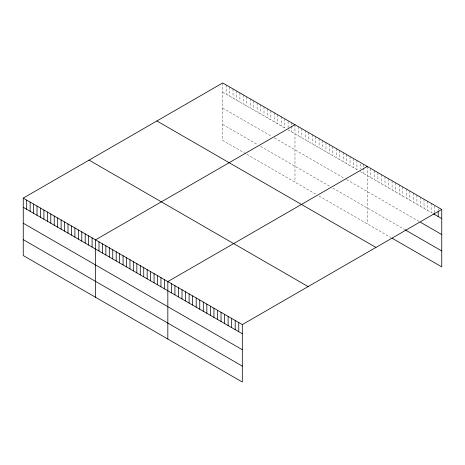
<?xml version="1.0" encoding="UTF-8"?>
<svg xmlns="http://www.w3.org/2000/svg" width="465" height="465" viewBox="0 0 465 465"><rect width="100%" height="100%" fill="white"/><g stroke="black" fill="none" stroke-linecap="round" stroke-linejoin="round"><path stroke-width="0.35" stroke-dasharray="2.33 1.74" d="M222.689 92.151L285.801 128.59M288.097 129.915L358.091 170.324M360.387 171.649L432.293 213.168M222.689 108.078L272.031 136.565M274.327 137.89L344.321 178.298M346.617 179.624L419.291 221.584M222.689 124.486L257.116 144.359M260.557 146.347L329.406 186.099M332.847 188.087L404.509 229.46M245.642 153.659L222.689 140.413L222.689 82.968M246.787 154.322L315.636 194.074M319.077 196.061L390.914 237.534M438.204 208.808L438.204 210.221M434.659 206.053L434.659 212.412M431.107 203.298L431.107 212.482M427.562 201.252L427.562 210.436M424.016 199.206L424.016 208.39M420.47 197.154L420.47 206.338M416.925 195.108L416.925 204.292M413.379 193.062L413.379 202.246M409.828 191.016L409.828 200.2M406.282 188.964L406.282 198.148M402.737 186.918L402.737 196.102M399.191 184.872L399.191 194.056M395.645 182.821L395.645 192.004M392.094 180.775L392.094 189.958M388.548 178.729L388.548 187.912M385.003 176.683L385.003 185.866M381.457 174.631L381.457 183.815M377.911 172.585L377.911 181.769M374.366 170.539L374.366 179.722M370.814 168.487L370.814 177.671M367.269 166.441L367.269 223.886M363.828 164.453L363.828 167.278M363.828 167.987L363.828 173.637M360.387 163.878L360.387 168.824M356.946 160.477L356.946 169.661M353.499 158.489L353.499 167.673M350.058 156.502L350.058 165.691M346.617 154.519L346.617 163.703M343.176 152.532L343.176 161.715M339.729 150.544L339.729 159.728M336.288 148.556L336.288 157.74M332.847 146.568L332.847 155.752M329.406 144.58L329.406 153.764M325.959 142.592L325.959 151.776M322.518 140.604L322.518 149.788M319.077 138.617L319.077 147.8M315.636 136.629L315.636 145.812M312.189 134.641L312.189 143.825M308.748 132.653L308.748 141.837M305.307 130.665L305.307 139.855M301.866 128.683L301.866 137.867M298.425 126.695L298.425 135.879M294.979 124.707L294.979 182.146M291.538 122.719L291.538 125.544M291.538 126.253L291.538 131.903M288.097 121.435L288.097 127.794M284.656 118.744L284.656 127.927M281.209 116.756L281.209 125.939M277.768 114.768L277.768 123.952M274.327 112.78L274.327 121.964M270.886 110.792L270.886 119.976M267.439 108.804L267.439 117.988M263.998 106.816L263.998 116M260.557 104.828L260.557 114.018M257.116 102.846L257.116 112.03M253.675 100.859L253.675 110.042M250.228 98.871L250.228 108.054M246.787 96.883L246.787 106.067M243.346 94.895L243.346 104.079M239.905 92.907L239.905 102.091M236.458 90.919L236.458 100.103M233.017 88.931L233.017 98.115M229.576 86.943L229.576 96.127M226.135 84.956L226.135 94.139"/><path stroke-width="0.7" d="M23.25 198.113L242.312 324.587L242.312 382.032L23.25 255.558L23.25 198.113L222.689 82.968L441.75 209.442L441.75 266.887L392.094 238.22M294.979 124.707L95.54 239.853L95.54 297.292M367.269 166.441L167.83 281.587L167.83 339.031M242.312 324.587L441.75 209.442M433.473 213.848L441.75 218.626M420.47 222.264L441.75 234.552M405.102 229.803L441.75 250.961M156.874 120.97L375.935 247.438M89.065 160.117L308.126 286.591M23.25 207.303L242.312 333.771M23.25 223.223L242.312 349.697M23.25 239.632L242.312 366.106M438.204 211.633L438.204 216.58M434.659 213.115L434.659 214.534M238.76 322.541L238.76 331.725M235.214 320.495L235.214 329.679M231.669 318.444L231.669 327.627M228.123 316.398L228.123 325.581M224.578 314.352L224.578 323.535M221.032 312.3L221.032 321.489M217.481 310.254L217.481 319.438M213.935 308.208L213.935 317.392M210.389 306.162L210.389 315.346M206.844 304.11L206.844 313.294M203.298 302.064L203.298 311.248M199.747 300.018L199.747 309.202M196.201 297.966L196.201 307.156M192.655 295.92L192.655 305.104M189.11 293.874L189.11 303.058M185.564 291.828L185.564 301.012M182.018 289.776L182.018 298.96M178.467 287.73L178.467 296.914M174.921 285.684L174.921 294.868M171.376 283.633L171.376 292.822M164.389 279.599L164.389 288.782M160.942 277.611L160.942 286.795M157.501 275.623L157.501 284.807M154.06 273.635L154.06 282.825M150.619 271.653L150.619 280.837M147.173 269.665L147.173 278.849M143.732 267.677L143.732 276.861M140.291 265.689L140.291 274.873M136.85 263.702L136.85 272.885M133.403 261.714L133.403 270.897M129.962 259.726L129.962 268.91M126.521 257.738L126.521 266.922M123.08 255.75L123.08 264.934M119.639 253.762L119.639 262.946M116.192 251.774L116.192 260.958M112.751 249.786L112.751 258.976M109.31 247.799L109.31 256.988M105.869 245.816L105.869 255M102.422 243.829L102.422 253.012M98.981 241.841L98.981 251.024M92.099 237.865L92.099 247.049M88.652 235.877L88.652 245.061M85.211 233.889L85.211 243.073M81.77 231.901L81.77 241.085M78.329 229.913L78.329 239.097M74.888 227.926L74.888 237.109M71.441 225.938L71.441 235.121M68 223.95L68 233.139M64.559 221.962L64.559 231.152M61.118 219.98L61.118 229.164M57.672 217.992L57.672 227.176M54.231 216.004L54.231 225.188M50.79 214.016L50.79 223.2M47.349 212.028L47.349 221.212M43.902 210.041L43.902 219.224M40.461 208.053L40.461 217.236M37.02 206.065L37.02 215.249M33.579 204.077L33.579 213.261M30.132 202.089L30.132 211.273M26.691 200.101L26.691 209.285"/></g></svg>
